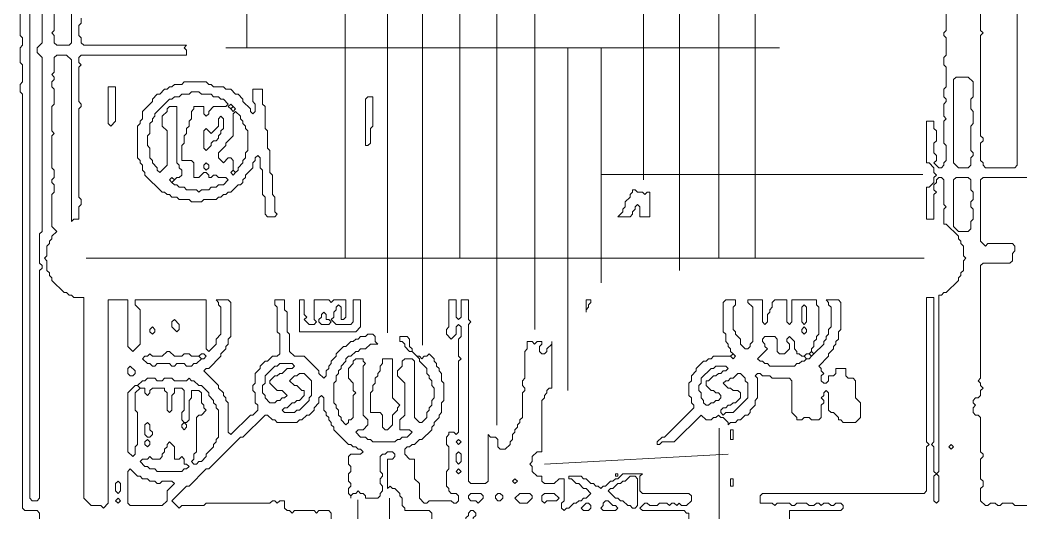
# Model space of a CAD drawing. Header units: millimetres. Extents: x 4 to 412, y 4 to 290.
# Drawn here: x 279.98 to 315.75, y 145.99 to 163.62 of the extents above; entities that cross this region are included whole.
import ezdxf

# ---------------------------------------------------------------- set-up
doc = ezdxf.new("R2010")
doc.units = ezdxf.units.MM
for name, color, linetype, lineweight in [('TRACE_CURVE', 6, 'CONTINUOUS', 0), ('TRACE_STRAIGHT', 5, 'CONTINUOUS', 0), ('TRACE_TEXT_SYMBOL', 6, 'CONTINUOUS', 0)]:
    doc.layers.add(name, color=color, linetype=linetype, lineweight=lineweight)

msp = doc.modelspace()

# ---------------------------------------------------------------- linework, layer by layer
at = {"layer": 'TRACE_CURVE', "color": 6}
for points in [[(280.763, 166.742), (280.763, 162.801), (280.588, 162.626), (280.588, 162.45), (280.763, 162.275), (280.763, 156.057), (280.676, 155.97), (280.676, 154.919), (280.763, 154.831), (280.763, 154.744), (280.676, 154.656), (280.676, 146.512), (280.588, 146.424), (280.413, 146.424), (280.325, 146.512), (280.325, 169.018)], [(281.814, 166.216), (281.814, 162.801), (281.727, 162.713), (281.289, 162.713), (281.201, 162.801), (281.201, 163.063), (281.114, 163.151), (281.201, 163.239), (281.201, 166.304)], [(315.618, 164.552), (315.618, 158.422), (315.53, 158.334), (314.479, 158.334), (314.392, 158.422), (314.392, 158.51), (314.304, 158.597), (314.304, 159.21), (314.392, 159.298), (314.392, 159.385), (314.304, 159.473), (314.304, 163.063), (314.392, 163.151), (314.304, 163.239), (314.304, 165.691)], [(313.078, 164.64), (313.078, 163.239), (312.991, 163.151), (312.991, 163.063), (313.078, 162.976), (313.078, 162.363), (312.991, 162.275), (312.991, 162.012), (313.078, 161.925), (313.078, 161.224), (312.991, 161.137), (312.991, 160.874), (313.078, 160.786), (313.078, 160.699), (312.991, 160.611), (312.991, 160.173), (313.078, 160.086), (312.991, 159.998), (312.991, 159.21), (313.078, 159.123), (313.078, 158.597), (312.991, 158.51), (312.991, 158.422), (312.903, 158.334), (312.815, 158.334), (312.64, 158.51), (312.728, 158.597), (312.728, 158.772), (312.64, 158.86), (312.64, 159.21), (312.728, 159.298), (312.728, 159.648), (312.64, 159.736), (312.64, 159.998), (312.378, 159.998), (312.378, 158.51), (312.465, 158.51), (312.64, 158.334), (312.64, 158.159), (312.728, 158.072), (312.64, 157.984), (312.64, 157.809), (312.465, 157.634), (312.378, 157.634), (312.378, 156.495), (312.64, 156.495), (312.64, 157.371), (312.728, 157.459), (312.64, 157.546), (312.64, 157.721), (312.728, 157.809), (312.728, 157.896)], [(279.975, 164.377), (279.975, 163.063), (280.063, 162.976), (280.063, 162.713), (279.975, 162.626), (279.975, 162.1), (280.063, 162.012), (280.063, 161.399), (279.975, 161.312), (279.975, 161.049), (280.063, 160.962), (280.063, 146.162), (280.15, 146.074), (280.588, 146.074), (280.676, 145.986), (280.676, 144.673)], [(282.164, 162.976), (282.077, 163.063), (282.077, 163.414), (282.164, 163.501), (282.164, 163.676)], [(281.639, 153.868), (281.551, 153.868), (281.114, 154.306), (281.114, 154.394), (281.026, 154.481), (281.026, 154.569), (280.938, 154.656), (280.938, 155.007), (280.851, 155.094), (280.938, 155.182), (280.938, 155.532), (281.026, 155.62), (281.026, 155.707), (281.114, 155.795), (281.114, 155.882), (281.289, 156.057), (281.114, 156.233), (281.114, 157.371), (281.201, 157.459), (281.201, 157.721), (281.114, 157.809), (281.114, 157.896), (281.201, 157.984), (281.201, 158.247), (281.114, 158.334), (281.114, 159.473), (281.201, 159.56), (281.114, 159.648), (281.114, 160.524), (281.201, 160.611), (281.201, 161.137), (281.114, 161.224), (281.114, 161.399), (281.201, 161.487), (281.201, 161.575), (281.114, 161.662), (281.201, 161.75), (281.201, 162.275), (281.289, 162.363), (281.639, 162.363), (281.814, 162.188), (281.814, 156.408), (281.902, 156.495), (282.077, 156.495), (282.077, 156.933), (282.164, 157.021), (282.164, 157.196), (282.077, 157.283), (282.077, 160.436), (282.164, 160.524), (282.164, 160.611), (282.077, 160.699), (282.077, 161.925), (282.164, 162.012), (282.077, 162.1), (282.077, 162.275), (282.164, 162.363), (285.93, 162.363), (285.93, 162.538), (285.843, 162.626), (285.93, 162.713), (282.252, 162.713), (282.164, 162.801), (282.164, 162.976)], [(312.728, 157.896), (312.815, 157.984), (312.903, 157.984), (312.991, 157.896), (312.991, 157.021), (313.078, 156.933), (312.991, 156.846), (312.991, 156.32), (313.078, 156.32), (313.516, 155.882), (313.516, 155.795), (313.604, 155.707), (313.604, 155.62), (313.691, 155.532), (313.691, 155.182), (313.779, 155.094), (313.691, 155.007), (313.691, 154.656), (313.604, 154.569), (313.604, 154.481), (313.516, 154.394), (313.516, 154.306), (313.078, 153.868), (312.991, 153.868), (312.903, 153.781), (312.815, 153.781), (312.815, 147.475), (312.728, 147.388), (312.64, 147.475), (312.64, 148.351), (312.553, 148.438), (312.64, 148.526), (312.64, 153.693), (312.378, 153.693), (312.378, 148.526), (312.465, 148.438), (312.378, 148.351), (312.378, 146.775), (312.29, 146.687), (306.51, 146.687), (306.423, 146.599), (306.423, 146.337), (306.86, 146.337), (306.948, 146.249), (307.036, 146.337), (307.473, 146.337), (307.561, 146.249), (307.649, 146.249), (307.736, 146.337), (308.086, 146.337), (308.174, 146.249), (308.349, 146.249), (308.437, 146.337), (308.524, 146.337), (308.612, 146.249), (308.699, 146.337), (308.875, 146.337), (308.962, 146.249), (309.05, 146.249), (309.137, 146.337), (309.312, 146.337), (309.4, 146.249), (309.4, 146.162), (309.312, 146.074)], [(314.304, 150.54), (314.304, 150.628), (314.217, 150.715), (314.304, 150.803), (314.304, 154.831), (314.392, 154.919), (315.355, 154.919), (315.443, 155.007), (315.443, 155.269), (315.53, 155.357), (315.53, 155.532), (315.443, 155.62), (314.567, 155.62), (314.479, 155.532), (314.304, 155.707), (314.304, 157.896), (314.392, 157.984), (320.96, 157.984)], [(288.995, 151.591), (288.82, 151.416), (288.733, 151.416), (288.557, 151.241), (288.557, 151.153), (288.382, 150.978), (288.382, 150.628), (288.295, 150.54), (288.295, 150.365), (288.382, 150.278), (288.382, 149.927), (288.47, 149.84), (288.47, 149.665), (288.295, 149.489), (288.207, 149.489), (287.506, 148.789), (287.419, 148.876), (287.419, 149.927), (287.331, 150.015), (287.331, 150.102), (287.244, 150.19), (287.244, 150.278), (287.069, 150.453), (287.069, 150.54), (286.543, 151.066), (286.631, 151.153), (286.718, 151.153), (287.156, 151.591), (287.156, 151.679), (287.331, 151.854), (287.331, 151.941), (287.419, 152.029), (287.419, 152.204), (287.506, 152.292), (287.506, 153.518), (287.419, 153.605), (286.981, 153.605), (287.069, 153.518), (287.069, 153.43), (287.156, 153.343), (287.156, 152.379), (286.981, 152.204), (286.981, 152.029), (286.718, 151.766), (286.631, 151.854), (286.631, 153.605), (284.091, 153.605), (284.091, 153.43), (284.266, 153.255), (284.266, 152.029), (284.004, 151.766), (283.828, 151.941), (283.828, 153.605), (283.128, 153.605), (283.128, 146.337), (282.953, 146.162), (282.865, 146.249), (282.515, 146.249), (282.252, 146.512), (282.252, 153.693), (281.902, 153.693), (281.814, 153.781), (281.727, 153.781), (281.639, 153.868)], [(291.622, 149.139), (291.447, 149.314), (291.447, 149.402), (291.36, 149.489), (291.36, 149.665), (291.272, 149.752), (291.272, 149.84), (291.185, 149.927), (291.185, 150.628), (291.272, 150.715), (291.272, 150.891), (291.36, 150.978), (291.36, 151.066), (291.447, 151.153), (291.447, 151.241), (291.622, 151.416), (291.622, 151.504), (291.71, 151.591), (291.798, 151.591), (291.973, 151.766), (292.06, 151.766), (292.148, 151.854), (292.323, 151.854), (292.498, 152.029), (292.761, 152.029), (292.673, 152.117), (292.673, 152.292), (292.586, 152.379), (292.411, 152.379), (292.323, 152.292), (292.148, 152.292), (292.06, 152.204), (291.973, 152.204), (291.885, 152.117), (291.798, 152.117), (291.622, 151.941), (291.535, 151.941), (291.272, 151.679), (291.272, 151.591), (291.097, 151.416), (291.097, 151.328), (291.009, 151.241), (291.009, 151.153), (290.922, 151.066), (290.922, 150.891), (290.834, 150.803), (290.659, 150.978), (290.659, 151.066), (290.134, 151.591), (289.783, 151.591), (289.608, 151.766), (289.608, 152.379), (289.521, 152.467), (289.521, 153.167), (289.433, 153.255), (289.433, 153.605), (289.083, 153.605), (289.083, 153.43), (289.17, 153.343), (289.17, 152.467), (289.258, 152.379), (289.258, 151.679), (289.17, 151.591), (288.995, 151.591)], [(298.015, 151.766), (298.015, 150.803), (297.928, 150.715), (297.928, 150.54), (298.015, 150.453), (298.015, 150.365), (297.928, 150.278), (297.928, 149.402), (297.84, 149.314), (297.84, 149.227), (297.753, 149.139), (297.753, 149.051), (297.665, 148.964), (297.665, 148.876), (297.578, 148.789), (297.578, 148.614), (297.49, 148.526), (297.49, 148.438), (297.315, 148.263), (297.14, 148.263), (297.052, 148.351), (297.052, 148.614), (296.965, 148.701), (296.789, 148.701), (296.702, 148.789), (296.702, 147.125), (296.614, 147.037), (296.089, 147.037), (296.001, 147.125), (296.001, 152.73), (296.089, 152.817), (296.001, 152.905), (296.001, 153.605), (295.738, 153.605), (295.738, 152.992), (295.651, 152.905), (295.563, 152.992), (295.563, 153.605), (295.301, 153.605), (295.301, 152.642), (295.213, 152.554), (295.213, 152.379), (295.388, 152.204), (295.563, 152.379), (295.563, 152.642), (295.651, 152.73), (295.738, 152.642), (295.738, 152.292), (295.651, 152.204), (295.651, 151.591), (295.738, 151.504), (295.651, 151.416), (295.651, 148.876), (295.563, 148.789), (295.476, 148.876), (295.301, 148.876), (295.301, 148.789), (295.213, 148.701), (295.213, 148.438), (295.301, 148.351), (295.301, 147.563), (295.213, 147.475), (295.213, 146.95), (295.301, 146.862)], [(295.301, 146.862), (295.301, 146.775), (295.388, 146.687), (295.563, 146.687), (295.651, 146.599), (295.651, 146.424), (295.563, 146.337), (295.476, 146.337), (295.388, 146.424), (294.6, 146.424), (294.512, 146.337), (294.425, 146.337), (294.25, 146.512), (294.25, 147.037), (294.075, 147.212), (294.075, 147.913), (293.899, 147.913), (293.724, 148.088), (293.724, 148.263), (293.812, 148.351), (293.899, 148.351), (293.987, 148.438), (294.075, 148.438), (294.25, 148.614), (294.337, 148.614), (294.688, 148.964), (294.688, 149.051), (294.775, 149.139), (294.775, 149.227), (294.95, 149.402), (294.95, 149.489), (295.038, 149.577), (295.038, 149.927), (295.125, 150.015), (295.125, 150.628), (295.038, 150.715), (295.038, 150.978), (294.95, 151.066), (294.95, 151.153), (294.863, 151.241), (294.863, 151.328), (294.775, 151.416), (294.775, 151.504), (294.6, 151.679), (294.512, 151.591), (294.425, 151.591), (294.337, 151.504), (294.25, 151.591), (294.162, 151.591), (293.987, 151.766), (293.987, 151.854), (293.899, 151.941), (293.899, 152.204), (293.812, 152.292), (293.549, 152.292), (293.549, 152.117), (293.637, 152.117), (293.724, 152.029), (293.724, 151.941), (293.899, 151.766), (293.987, 151.766), (294.25, 151.504), (294.25, 151.416), (294.512, 151.153)], [(300.643, 146.95), (300.555, 146.95), (300.467, 147.037), (300.38, 147.037), (300.205, 147.212), (300.117, 147.212), (300.03, 147.3), (299.592, 147.3), (299.592, 147.212), (299.679, 147.212), (299.854, 147.037), (299.942, 147.037), (300.117, 146.862), (300.205, 146.862), (300.38, 146.687), (300.205, 146.512), (300.117, 146.512), (300.03, 146.424), (299.942, 146.424), (299.854, 146.337), (299.767, 146.337), (299.592, 146.162), (299.504, 146.162), (299.417, 146.074), (299.329, 146.162), (299.329, 146.337), (299.417, 146.424), (299.417, 147.212), (299.241, 147.212), (299.066, 147.037), (298.716, 147.037), (298.628, 147.125), (298.628, 147.3), (298.453, 147.3), (298.278, 147.475), (298.278, 147.65), (298.191, 147.738), (298.278, 147.825), (298.278, 148.001), (298.453, 148.176), (298.628, 148.176), (298.628, 150.015), (298.716, 150.102), (298.716, 150.19), (298.804, 150.278), (298.804, 150.365), (298.891, 150.453), (298.979, 150.453), (298.979, 152.117), (298.979, 152.029), (298.804, 151.854), (298.804, 151.766), (298.716, 151.679), (298.628, 151.679), (298.541, 151.766), (298.541, 151.941), (298.628, 152.029), (298.628, 152.117), (298.453, 152.117), (298.366, 152.029), (298.278, 152.117), (298.103, 152.117), (298.103, 151.854), (298.015, 151.766)], [(294.512, 151.153), (294.512, 150.978), (294.6, 150.891), (294.6, 150.803), (294.688, 150.715), (294.688, 150.54), (294.775, 150.453), (294.775, 150.102), (294.688, 150.015), (294.688, 149.84), (294.6, 149.752), (294.6, 149.665), (294.512, 149.577), (294.512, 149.402), (294.337, 149.227), (294.25, 149.227), (294.075, 149.402), (294.075, 151.416), (293.987, 151.504), (293.724, 151.504), (293.637, 151.416), (293.637, 151.241), (293.462, 151.066), (293.462, 150.891), (293.724, 150.628), (293.724, 149.489), (293.549, 149.314), (293.549, 148.964), (293.899, 148.964), (293.987, 148.876), (293.812, 148.701), (293.637, 148.701), (293.549, 148.614), (293.462, 148.614), (293.374, 148.526), (292.586, 148.526), (292.498, 148.614), (292.411, 148.614), (292.323, 148.701), (292.148, 148.701), (291.973, 148.876), (292.06, 148.964), (292.236, 148.964), (292.411, 149.139), (292.411, 149.314), (292.236, 149.489), (292.236, 151.241), (292.323, 151.328), (292.236, 151.416), (292.236, 151.504), (291.973, 151.504), (291.885, 151.416), (291.885, 151.328), (291.71, 151.153), (291.71, 150.803), (291.885, 150.628), (291.885, 150.365), (291.973, 150.278), (291.885, 150.19), (291.885, 149.402), (291.798, 149.314), (291.71, 149.314), (291.71, 149.227), (291.622, 149.139)], [(285.142, 150.365), (285.142, 150.453), (284.704, 150.453), (284.617, 150.365), (284.617, 150.278), (284.529, 150.19), (284.441, 150.278), (284.441, 150.453), (284.266, 150.453), (284.179, 150.54), (284.354, 150.715), (284.441, 150.715)], [(284.441, 150.715), (284.529, 150.803), (284.792, 150.803), (284.879, 150.715), (285.054, 150.715), (285.142, 150.803), (285.405, 150.803), (285.492, 150.715), (285.93, 150.715), (286.018, 150.803), (286.105, 150.715), (286.193, 150.715), (286.368, 150.54), (286.456, 150.54), (286.718, 150.278), (286.718, 150.19), (286.893, 150.015), (286.893, 149.927), (286.981, 149.84), (286.981, 149.752), (287.069, 149.665), (287.069, 148.701), (286.981, 148.614), (286.981, 148.526), (286.893, 148.438), (286.893, 148.351), (286.631, 148.088), (286.631, 148.001), (286.456, 147.825), (286.368, 147.825), (286.28, 147.738), (286.193, 147.738), (286.105, 147.825), (286.193, 147.913), (286.193, 148.088), (286.28, 148.176), (286.28, 149.402), (286.368, 149.489), (286.456, 149.489), (286.631, 149.665), (286.543, 149.752), (286.543, 149.84), (286.456, 149.927), (286.456, 150.278), (286.368, 150.365), (286.105, 150.365), (286.105, 150.102), (286.018, 150.015), (286.018, 149.314), (285.93, 149.227), (285.843, 149.227), (285.755, 149.314), (285.755, 149.577), (285.843, 149.665), (285.843, 150.365), (285.755, 150.453), (285.492, 150.453), (285.492, 150.278), (285.405, 150.19), (285.405, 149.665), (285.317, 149.577), (285.23, 149.665), (285.23, 150.278), (285.142, 150.365)], [(316.231, 146.249), (315.53, 146.249), (315.443, 146.337), (315.092, 146.337), (315.005, 146.249), (314.917, 146.249), (314.83, 146.337), (314.655, 146.337), (314.567, 146.249), (314.479, 146.249), (314.304, 146.424), (314.304, 146.862), (314.392, 146.95), (314.392, 147.125), (314.304, 147.212), (314.304, 147.913), (314.392, 148.001), (314.392, 148.088), (314.304, 148.176), (314.304, 149.402), (314.217, 149.489), (314.129, 149.489), (314.042, 149.577), (314.042, 149.752), (314.129, 149.84), (314.042, 149.927), (314.042, 150.015), (314.129, 150.102), (314.217, 150.102), (314.304, 150.19), (314.304, 150.365), (314.392, 150.453), (314.304, 150.54)], [(286.631, 146.337), (286.543, 146.249), (285.755, 146.249), (285.667, 146.162), (285.405, 146.424), (285.93, 146.95), (286.018, 146.95), (286.631, 147.563), (286.718, 147.563), (287.857, 148.701), (287.944, 148.701), (288.733, 149.489), (288.82, 149.489), (288.995, 149.314), (289.083, 149.314), (289.17, 149.227), (289.871, 149.227), (289.959, 149.314), (290.046, 149.314), (290.221, 149.489), (290.309, 149.489), (290.484, 149.665), (290.484, 149.752), (290.659, 149.927), (290.659, 150.102), (290.747, 150.19), (290.834, 150.102), (290.834, 149.665), (290.922, 149.577), (290.922, 149.489), (291.009, 149.402), (291.009, 149.314), (291.097, 149.227), (291.097, 149.139), (291.185, 149.051), (291.185, 148.964), (291.71, 148.438), (291.798, 148.438), (291.885, 148.351), (291.973, 148.351), (292.06, 148.263), (292.148, 148.263), (292.236, 148.176), (292.148, 148.088), (291.798, 148.088), (291.71, 148.001), (291.71, 147.738), (291.798, 147.65), (291.798, 147.475), (291.71, 147.388), (291.71, 147.125), (291.798, 147.037), (291.798, 146.95), (291.71, 146.862), (291.71, 146.687), (291.798, 146.599), (291.798, 146.512), (291.798, 146.599), (291.885, 146.687), (291.973, 146.687), (292.06, 146.775), (292.148, 146.687), (292.236, 146.687), (292.323, 146.599)], [(292.323, 146.599), (292.323, 146.512), (292.761, 146.512), (292.849, 146.599), (292.849, 146.687), (292.936, 146.775), (292.936, 146.95), (292.849, 147.037), (292.849, 147.212), (292.936, 147.3), (292.936, 147.388), (292.849, 147.475), (292.849, 148.001), (292.936, 148.088), (293.024, 148.088), (293.111, 148.176), (293.286, 148.176), (293.374, 148.088), (293.374, 148.001), (293.286, 147.913), (293.111, 147.913), (293.111, 146.862), (293.199, 146.95), (293.286, 146.862), (293.374, 146.862), (293.549, 146.687), (293.549, 146.599), (293.637, 146.512), (293.637, 146.249), (293.724, 146.162), (293.724, 146.074), (294.6, 146.074), (294.688, 145.986), (294.688, 145.549)], [(303.883, 145.549), (303.883, 145.986), (303.795, 145.986), (303.708, 146.074), (302.219, 146.074), (302.131, 146.162), (302.307, 146.337), (302.394, 146.337), (302.482, 146.249), (302.744, 146.249), (302.832, 146.337), (303.095, 146.337), (303.182, 146.249), (303.27, 146.337), (303.357, 146.337), (303.445, 146.249), (303.533, 146.337), (303.62, 146.249), (303.795, 146.249), (303.97, 146.424), (303.97, 146.599), (303.883, 146.687), (302.219, 146.687), (302.131, 146.775), (302.131, 147.3), (302.219, 147.388), (301.518, 147.388), (301.343, 147.212), (301.256, 147.212), (301.168, 147.125), (301.081, 147.125), (300.905, 146.95), (300.818, 146.95), (300.73, 146.862), (300.643, 146.95)], [(291.097, 145.111), (291.097, 145.986), (291.009, 146.074), (290.659, 146.074), (290.572, 145.986), (290.484, 146.074), (289.783, 146.074), (289.696, 145.986), (289.608, 146.074), (289.521, 146.074), (289.433, 146.162), (289.433, 146.424), (289.258, 146.424), (289.17, 146.337), (289.083, 146.424), (288.995, 146.424), (288.908, 146.337), (286.631, 146.337)], [(309.312, 146.074), (307.473, 146.074), (307.473, 145.549)]]:
    msp.add_lwpolyline(points, dxfattribs=at)
for points in [[(313.341, 161.487), (313.428, 161.575), (313.866, 161.575), (314.042, 161.399), (314.042, 160.874), (313.954, 160.786), (313.954, 160.436), (314.042, 160.349), (314.042, 159.911), (313.954, 159.823), (313.954, 158.947), (314.042, 158.86), (314.042, 158.772), (313.954, 158.685), (313.954, 158.422), (313.866, 158.334), (313.516, 158.334), (313.341, 158.51)], [(313.341, 157.896), (313.428, 157.984), (313.866, 157.984), (313.954, 157.896), (313.954, 157.546), (314.042, 157.459), (314.042, 157.196), (313.954, 157.108), (313.954, 156.933), (314.042, 156.846), (314.042, 156.495), (313.954, 156.408), (313.954, 156.145), (313.866, 156.057), (313.516, 156.057), (313.341, 156.233)], [(285.405, 152.817), (285.492, 152.905), (285.667, 152.73), (285.667, 152.554), (285.58, 152.467), (285.405, 152.642)], [(284.617, 152.554), (284.704, 152.642), (284.792, 152.554), (284.792, 152.467), (284.704, 152.379), (284.617, 152.467)], [(285.23, 151.766), (285.317, 151.766), (285.492, 151.591), (285.755, 151.591), (285.843, 151.679), (286.018, 151.679), (286.105, 151.591), (286.368, 151.591), (286.456, 151.504), (286.28, 151.328), (286.193, 151.328), (286.105, 151.241), (285.93, 151.241), (285.843, 151.328), (285.58, 151.328), (285.492, 151.241), (285.405, 151.241), (285.317, 151.328), (284.879, 151.328), (284.792, 151.241), (284.704, 151.241), (284.617, 151.328), (284.529, 151.328), (284.354, 151.504), (284.441, 151.591), (284.529, 151.591), (284.617, 151.679), (284.704, 151.591), (285.054, 151.591)], [(286.368, 151.591), (286.456, 151.679), (286.543, 151.679), (286.631, 151.591), (286.543, 151.504), (286.456, 151.504)], [(289.17, 151.241), (289.258, 151.328), (289.696, 151.328), (289.783, 151.241), (289.696, 151.153), (289.521, 151.153), (289.346, 150.978), (289.258, 150.978), (289.17, 150.891), (289.083, 150.891), (288.908, 150.715), (288.908, 150.628), (289.17, 150.365), (289.346, 150.365), (289.521, 150.19), (289.433, 150.102), (289.346, 150.102), (289.258, 150.015), (289.17, 150.015), (289.083, 149.927), (288.908, 149.927), (288.733, 150.102), (288.733, 150.19), (288.645, 150.278), (288.645, 150.54), (288.733, 150.628), (288.733, 150.891), (289.083, 151.241)], [(283.828, 151.153), (283.916, 151.241), (284.091, 151.066), (284.091, 150.978), (284.004, 150.891), (283.916, 150.891), (283.828, 150.978)], [(289.871, 150.891), (289.959, 150.978), (290.134, 150.978), (290.396, 150.715), (290.396, 150.19), (290.309, 150.102), (290.309, 150.015), (289.959, 149.665), (289.871, 149.665), (289.783, 149.577), (289.433, 149.577), (289.346, 149.665), (289.433, 149.752), (289.521, 149.752), (289.696, 149.927), (289.783, 149.927), (289.871, 150.015), (289.959, 150.015), (290.134, 150.19), (290.134, 150.365), (290.046, 150.365), (289.871, 150.54), (289.783, 150.54), (289.608, 150.715), (289.783, 150.891)], [(284.091, 150.54), (284.179, 150.54), (284.266, 150.453), (284.091, 150.278), (284.091, 149.665), (284.179, 149.577), (284.179, 148.438), (284.091, 148.351), (284.091, 148.088), (284.004, 148.001), (283.828, 148.176), (283.828, 150.278)], [(284.441, 149.139), (284.529, 149.227), (284.617, 149.139), (284.617, 148.964), (284.704, 148.876), (284.704, 148.789), (284.617, 148.701), (284.529, 148.701), (284.441, 148.789)], [(285.755, 149.139), (285.843, 149.227), (285.93, 149.139), (285.93, 149.051), (285.843, 148.964), (285.755, 149.051)], [(285.23, 148.438), (285.317, 148.526), (285.492, 148.351), (285.492, 147.913), (285.667, 147.913), (285.755, 148.001), (285.843, 147.913), (285.843, 147.738), (285.93, 147.738), (286.018, 147.65), (285.93, 147.563), (285.843, 147.563), (285.755, 147.475), (284.879, 147.475), (284.792, 147.563), (284.617, 147.563), (284.529, 147.65), (284.441, 147.65), (284.266, 147.825), (284.354, 147.913), (284.529, 147.913), (284.617, 148.001), (284.704, 147.913), (284.967, 147.913), (285.054, 148.001), (285.054, 148.088), (285.142, 148.176), (285.142, 148.263), (285.23, 148.351)], [(284.441, 148.526), (284.529, 148.614), (284.617, 148.526), (284.617, 148.438), (284.529, 148.351), (284.441, 148.438)], [(295.563, 148.526), (295.651, 148.614), (295.738, 148.526), (295.651, 148.438)], [(295.563, 148.088), (295.651, 148.176), (295.738, 148.088), (295.738, 147.825), (295.651, 147.738), (295.563, 147.825)], [(313.166, 148.351), (313.253, 148.438), (313.341, 148.351), (313.253, 148.263)], [(283.828, 147.475), (283.916, 147.563), (284.179, 147.3), (284.266, 147.3), (284.354, 147.212), (284.529, 147.212), (284.617, 147.125), (284.792, 147.125), (284.879, 147.037), (284.967, 147.037), (285.054, 147.125), (285.405, 147.125), (285.492, 147.037), (285.23, 146.775), (285.23, 146.424), (285.054, 146.249), (283.916, 146.249), (283.828, 146.337)], [(295.563, 147.475), (295.651, 147.563), (295.738, 147.475), (295.651, 147.388)], [(283.39, 147.037), (283.478, 147.125), (283.566, 147.037), (283.566, 146.775), (283.478, 146.687), (283.39, 146.775)], [(297.578, 147.125), (297.665, 147.212), (297.753, 147.125), (297.665, 147.037)], [(301.781, 147.3), (301.956, 147.3), (302.044, 147.212), (302.044, 146.249), (301.956, 146.162), (301.869, 146.162), (301.781, 146.249), (301.694, 146.249), (301.518, 146.424), (301.431, 146.424), (301.343, 146.512), (301.256, 146.512), (300.993, 146.775), (301.081, 146.862), (301.168, 146.862), (301.343, 147.037), (301.431, 147.037), (301.518, 147.125), (301.606, 147.125)], [(312.64, 147.3), (312.728, 147.388), (312.815, 147.3), (312.815, 146.424), (312.728, 146.337), (312.64, 146.424)], [(296.001, 146.599), (296.089, 146.687), (296.439, 146.687), (296.527, 146.599), (296.527, 146.512), (296.351, 146.337), (296.264, 146.424), (296.089, 146.424), (296.001, 146.512)], [(296.965, 146.599), (297.052, 146.687), (297.14, 146.687), (297.227, 146.599), (297.227, 146.512), (297.14, 146.424), (297.052, 146.424), (296.965, 146.512)], [(297.84, 146.687), (298.191, 146.687), (298.278, 146.599), (298.278, 146.512), (298.103, 146.337), (297.84, 146.337), (297.665, 146.512)], [(298.628, 146.599), (298.716, 146.687), (299.066, 146.687), (299.241, 146.512), (299.154, 146.424), (298.804, 146.424), (298.716, 146.337), (298.628, 146.424)], [(283.39, 146.424), (283.478, 146.512), (283.566, 146.424), (283.478, 146.337)], [(300.205, 146.337), (300.292, 146.337), (300.38, 146.249), (300.38, 146.162), (300.292, 146.074), (300.117, 146.074), (300.03, 146.162)], [(300.818, 146.337), (300.905, 146.424), (300.993, 146.424), (301.168, 146.249), (301.256, 146.249), (301.343, 146.162), (301.256, 146.074), (300.818, 146.074), (300.73, 146.162), (300.818, 146.249)], [(296.001, 145.986), (296.089, 146.074), (296.176, 146.074), (296.264, 145.986), (296.264, 145.899), (296.176, 145.811), (296.176, 145.724), (296.001, 145.549), (296.001, 145.461), (295.914, 145.373), (295.914, 145.198), (295.738, 145.023), (295.125, 145.023), (295.038, 145.111), (295.038, 145.549), (295.125, 145.636), (295.826, 145.636), (295.914, 145.724), (295.914, 145.811), (296.001, 145.899)]]:
    msp.add_lwpolyline(points, close=True, dxfattribs=at)
at = {"layer": 'TRACE_STRAIGHT', "color": 5}
for p, q in [((303.545, 186.534), (303.545, 154.657)), ((297.021, 171.557), (297.021, 149.129)), ((288.076, 170.857), (288.076, 162.626)), ((291.593, 170.857), (291.593, 155.094)), ((306.247, 170.595), (306.247, 155.094)), ((294.364, 169.029), (294.364, 151.985)), ((295.69, 168.97), (295.69, 155.094)), ((293.106, 168.449), (293.106, 152.423)), ((302.263, 168.449), (302.263, 157.896)), ((304.956, 168.449), (304.956, 155.094)), ((298.371, 167.004), (298.371, 152.554)), ((287.331, 162.626), (307.123, 162.626)), ((299.551, 162.626), (299.551, 150.368)), ((300.746, 162.626), (300.746, 154.218)), ((300.746, 158.094), (312.238, 158.094)), ((282.34, 155.094), (312.29, 155.094)), ((304.961, 149.019), (304.961, 143.874)), ((298.716, 147.738), (305.284, 148.088)), ((292.046, 146.453), (292.046, 140.82)), ((293.177, 146.512), (293.177, 138.28))]:
    msp.add_line(p, q, dxfattribs=at)
at = {"layer": 'TRACE_TEXT_SYMBOL', "color": 6}
for points in [[(285.843, 161.399), (285.755, 161.312), (285.492, 161.312), (285.405, 161.224), (285.317, 161.224), (285.23, 161.137), (285.142, 161.137), (284.967, 160.962), (284.879, 160.962), (284.704, 160.786), (284.704, 160.699), (284.354, 160.349), (284.354, 160.086), (284.266, 159.998), (284.266, 159.911), (284.179, 159.823), (284.179, 158.685), (284.266, 158.597), (284.266, 158.51), (284.354, 158.422), (284.354, 158.247), (284.441, 158.159), (284.441, 158.072), (285.054, 157.459), (285.142, 157.459), (285.23, 157.371), (285.317, 157.371), (285.405, 157.283), (285.58, 157.283), (285.667, 157.196), (286.018, 157.196), (286.105, 157.108), (286.456, 157.108), (286.543, 157.196), (286.981, 157.196), (287.069, 157.283), (287.156, 157.283), (287.244, 157.371), (287.331, 157.371), (287.419, 157.459), (287.506, 157.459), (287.769, 157.721), (287.857, 157.721), (287.944, 157.809), (287.944, 157.896), (288.032, 157.984), (288.032, 158.072), (288.295, 158.334), (288.295, 158.51), (288.382, 158.597), (288.382, 158.685), (288.47, 158.772), (288.557, 158.685), (288.557, 158.334), (288.645, 158.247), (288.645, 157.371), (288.733, 157.283), (288.733, 156.67), (288.82, 156.583), (289.083, 156.583), (289.17, 156.67), (289.083, 156.758), (289.083, 157.283), (288.995, 157.371)], [(288.995, 157.371), (288.995, 158.072), (288.908, 158.159), (288.908, 158.947), (288.82, 159.035), (288.82, 159.648), (288.733, 159.736), (288.733, 160.524), (288.645, 160.611), (288.645, 161.137), (288.295, 161.137), (288.295, 160.699), (288.382, 160.611), (288.382, 160.349), (288.295, 160.261), (288.207, 160.349), (288.207, 160.436), (287.944, 160.699), (287.944, 160.786), (287.769, 160.962), (287.682, 160.962), (287.506, 161.137), (287.331, 161.137), (287.244, 161.224), (286.893, 161.224), (286.806, 161.312), (286.718, 161.312), (286.631, 161.399), (285.843, 161.399)], [(286.018, 160.962), (286.105, 161.049), (286.368, 161.049), (286.456, 160.962), (286.806, 160.962), (286.893, 160.874), (287.069, 160.874), (287.156, 160.786), (287.244, 160.786), (287.419, 160.611), (287.331, 160.524), (286.893, 160.524), (286.718, 160.349), (286.718, 160.261), (286.631, 160.173), (286.543, 160.261), (286.543, 160.524), (286.193, 160.524), (286.193, 160.436), (286.105, 160.349), (286.105, 160.086), (286.018, 159.998), (286.018, 159.823), (285.93, 159.736), (285.93, 159.56), (285.843, 159.473), (285.843, 159.21), (285.755, 159.123), (285.755, 158.597), (286.105, 158.597), (286.193, 158.51), (286.193, 157.984), (286.368, 157.984), (286.543, 158.159), (286.631, 158.159), (286.718, 158.072), (286.718, 157.984), (286.806, 157.984), (286.893, 158.072), (286.981, 158.072), (287.069, 157.984), (287.331, 157.984), (287.419, 157.896), (287.244, 157.721), (287.069, 157.721), (286.981, 157.634), (286.806, 157.634), (286.718, 157.546), (286.456, 157.546), (286.368, 157.459), (286.28, 157.546), (285.93, 157.546), (285.843, 157.634), (285.667, 157.634), (285.58, 157.721), (285.492, 157.721), (285.405, 157.809), (285.58, 157.984), (285.667, 157.984), (285.755, 158.072), (285.755, 158.247), (285.667, 158.334), (285.667, 158.422), (285.58, 158.51)], [(285.58, 158.51), (285.58, 160.524), (285.317, 160.524), (285.23, 160.436), (285.23, 160.349), (285.054, 160.173), (285.054, 159.823), (285.23, 159.648), (285.23, 158.422), (284.967, 158.159), (284.879, 158.247), (284.879, 158.334), (284.704, 158.51), (284.704, 158.597), (284.617, 158.685), (284.617, 159.035), (284.529, 159.123), (284.529, 159.473), (284.617, 159.56), (284.617, 159.911), (284.704, 159.998), (284.704, 160.086), (284.792, 160.173), (284.792, 160.261), (285.317, 160.786), (285.405, 160.786), (285.492, 160.874), (285.667, 160.874), (285.755, 160.962), (286.018, 160.962)], [(305.196, 153.605), (305.109, 153.518), (305.109, 152.467), (305.196, 152.379), (305.196, 152.117), (305.284, 152.029), (305.284, 151.941), (305.372, 151.854), (305.372, 151.766), (305.459, 151.679), (305.372, 151.591), (304.759, 151.591), (304.671, 151.504), (304.583, 151.504), (304.496, 151.416), (304.408, 151.416), (304.146, 151.153), (304.146, 151.066), (303.97, 150.891), (303.97, 150.715), (303.883, 150.628), (303.883, 150.19), (303.97, 150.102), (303.97, 149.927), (304.058, 149.84), (304.058, 149.752), (303.007, 148.701), (302.92, 148.701), (302.744, 148.526), (302.744, 148.438), (302.832, 148.438), (302.92, 148.526), (303.357, 148.526), (304.321, 149.489), (304.496, 149.314), (304.671, 149.314), (304.759, 149.402), (304.846, 149.402), (304.934, 149.489), (305.021, 149.402), (305.109, 149.402), (305.284, 149.227), (305.284, 149.139), (305.372, 149.227), (305.547, 149.227), (305.634, 149.314), (305.722, 149.314), (305.897, 149.489), (305.985, 149.489), (306.072, 149.577), (306.072, 149.665), (306.247, 149.84), (306.247, 150.015), (306.335, 150.102), (306.335, 150.803), (306.247, 150.891), (306.335, 150.978), (306.423, 150.978), (306.51, 150.891), (306.773, 150.891), (306.86, 150.803), (307.473, 150.803), (307.561, 150.715), (307.561, 149.577)], [(308.875, 152.379), (308.787, 152.292), (308.787, 152.204), (308.699, 152.117), (308.699, 152.029), (308.349, 151.679), (308.262, 151.766), (308.262, 151.854), (308.349, 151.941), (308.349, 152.117), (308.437, 152.204), (308.437, 152.292), (308.524, 152.379), (308.524, 153.343), (308.437, 153.43), (308.437, 153.605), (307.561, 153.605), (307.561, 152.817), (307.473, 152.73), (307.386, 152.817), (307.386, 153.605), (306.948, 153.605), (306.86, 153.518), (306.86, 153.343), (306.773, 153.255), (306.773, 153.167), (306.685, 153.08), (306.685, 152.817), (306.598, 152.73), (306.51, 152.817), (306.51, 153.605), (305.985, 153.605), (305.985, 153.518), (306.16, 153.343), (306.16, 152.117), (306.072, 152.029), (306.072, 151.941), (305.985, 151.854), (305.897, 151.854), (305.722, 152.029), (305.722, 152.204), (305.547, 152.379), (305.547, 152.467), (305.459, 152.554), (305.459, 153.343), (305.547, 153.43), (305.547, 153.605), (305.196, 153.605)], [(307.561, 149.577), (307.736, 149.402), (307.736, 149.314), (307.911, 149.314), (307.999, 149.402), (308.174, 149.402), (308.262, 149.314), (308.524, 149.314), (308.612, 149.402), (308.612, 149.84), (308.699, 149.927), (308.699, 150.015), (308.612, 150.102), (308.699, 150.19), (308.699, 150.278), (308.787, 150.365), (308.875, 150.278), (308.875, 149.665), (308.962, 149.577), (309.05, 149.577), (309.225, 149.402), (309.225, 149.314), (309.312, 149.314), (309.4, 149.227), (309.838, 149.227), (310.013, 149.402), (310.013, 149.927), (309.838, 150.102), (309.838, 150.715), (309.75, 150.803), (309.575, 150.803), (309.488, 150.891), (309.488, 151.153), (309.137, 151.153), (309.137, 150.978), (309.05, 150.891), (308.875, 150.891), (308.875, 150.715), (308.787, 150.628), (308.699, 150.628), (308.612, 150.715), (308.612, 150.891), (308.699, 150.978), (308.612, 151.066), (308.612, 151.153), (308.524, 151.241), (308.875, 151.591), (308.875, 151.679), (309.05, 151.854), (309.05, 151.941), (309.137, 152.029), (309.137, 152.117), (309.225, 152.204), (309.225, 152.467), (309.312, 152.554), (309.312, 153.518), (309.225, 153.605), (308.787, 153.605), (308.875, 153.518), (308.875, 153.43), (308.962, 153.343), (308.962, 152.642), (308.875, 152.554), (308.875, 152.379)]]:
    msp.add_lwpolyline(points, dxfattribs=at)
for points in [[(283.128, 161.224), (283.128, 159.911), (283.215, 159.823), (283.39, 159.998), (283.39, 161.224)], [(292.411, 160.874), (292.323, 160.786), (292.323, 159.123), (292.411, 159.123), (292.498, 159.21), (292.498, 159.736), (292.586, 159.823), (292.586, 160.874)], [(287.594, 160.261), (287.682, 160.349), (287.857, 160.173), (287.857, 160.086), (287.944, 159.998), (287.944, 159.911), (288.032, 159.823), (288.032, 159.736), (288.12, 159.648), (288.12, 158.947), (288.032, 158.86), (288.032, 158.685), (287.944, 158.597), (287.944, 158.51), (287.769, 158.334), (287.769, 158.247), (287.682, 158.159), (287.594, 158.247), (287.594, 158.597), (287.506, 158.685), (287.419, 158.685), (287.244, 158.51), (287.069, 158.685), (287.069, 158.86), (287.331, 159.123), (287.331, 159.21), (287.594, 159.473)], [(287.419, 160.524), (287.506, 160.611), (287.594, 160.524), (287.506, 160.436)], [(287.506, 160.436), (287.594, 160.524), (287.682, 160.436), (287.594, 160.349)], [(287.069, 160.086), (287.156, 160.173), (287.244, 160.086), (287.244, 159.736), (287.156, 159.648), (287.156, 159.56), (287.069, 159.473), (287.069, 159.385), (286.981, 159.298), (286.893, 159.298), (286.806, 159.21), (286.806, 159.123), (286.631, 158.947), (286.543, 159.035), (286.543, 159.648), (286.631, 159.736), (286.806, 159.56), (287.069, 159.823)], [(286.543, 158.422), (286.631, 158.51), (286.718, 158.422), (286.718, 158.334), (286.631, 158.247), (286.543, 158.334)], [(287.506, 158.159), (287.594, 158.247), (287.682, 158.159), (287.594, 158.072)], [(285.317, 157.896), (285.405, 157.984), (285.492, 157.896), (285.405, 157.809)], [(301.869, 157.546), (301.869, 157.459), (301.781, 157.371), (301.781, 157.283), (301.606, 157.108), (301.606, 156.933), (301.518, 156.846), (301.518, 156.758), (301.343, 156.583), (301.781, 156.583), (301.869, 156.67), (301.869, 156.758), (301.956, 156.846), (301.956, 156.933), (302.044, 157.021), (302.131, 156.933), (302.131, 156.583), (302.482, 156.583), (302.482, 157.459), (302.394, 157.459), (302.307, 157.371), (302.219, 157.459), (302.044, 157.459), (301.956, 157.546)], [(289.959, 153.605), (289.959, 152.467), (291.973, 152.467), (292.148, 152.642), (292.148, 153.605), (291.885, 153.605), (291.885, 152.817), (291.798, 152.73), (291.272, 152.73), (291.097, 152.905), (291.185, 152.992), (291.185, 153.167), (291.272, 153.255), (291.272, 153.343), (291.36, 153.43), (291.447, 153.343), (291.447, 152.905), (291.535, 152.905), (291.622, 152.992), (291.622, 153.605), (291.185, 153.605), (291.097, 153.518), (291.009, 153.605), (290.484, 153.605), (290.484, 152.905), (290.572, 152.817), (290.484, 152.73), (290.309, 152.73), (290.134, 152.905), (290.221, 152.992), (290.134, 153.08), (290.134, 153.605)], [(300.205, 153.605), (300.205, 153.167), (300.205, 153.255), (300.292, 153.343), (300.292, 153.43), (300.38, 153.518), (300.38, 153.605)], [(290.747, 153.08), (290.834, 153.167), (290.922, 153.08), (290.922, 152.905), (291.009, 152.905), (291.097, 152.817), (291.009, 152.73), (290.747, 152.73), (290.659, 152.817), (290.659, 152.905), (290.747, 152.992)], [(307.911, 153.343), (307.999, 153.43), (308.086, 153.343), (308.086, 152.817), (307.999, 152.73), (307.911, 152.817)], [(307.911, 152.554), (307.999, 152.642), (308.086, 152.554), (308.086, 152.467), (307.999, 152.379), (307.911, 152.467)], [(306.51, 152.204), (306.598, 152.292), (306.948, 152.292), (307.036, 152.204), (307.036, 151.766), (307.123, 151.679), (307.298, 151.679), (307.473, 151.854), (307.473, 152.029), (307.386, 152.117), (307.386, 152.204), (307.473, 152.292), (307.649, 152.117), (307.649, 151.854), (307.736, 151.766), (307.736, 151.679), (307.824, 151.679), (307.911, 151.591), (307.999, 151.591), (308.086, 151.504), (307.999, 151.416), (307.911, 151.416), (307.824, 151.328), (307.736, 151.328), (307.649, 151.241), (306.773, 151.241), (306.685, 151.328), (306.598, 151.328), (306.51, 151.416), (306.423, 151.416), (306.335, 151.504), (306.685, 151.854), (306.598, 151.941), (306.598, 152.029), (306.51, 152.117)], [(308.174, 151.679), (308.262, 151.766), (308.349, 151.679), (308.262, 151.591)], [(292.936, 151.504), (292.936, 151.328), (292.849, 151.241), (292.849, 151.066), (292.761, 150.978), (292.761, 150.891), (292.673, 150.803), (292.673, 150.628), (292.586, 150.54), (292.586, 150.365), (292.498, 150.278), (292.498, 149.577), (292.849, 149.577), (292.936, 149.489), (292.936, 149.051), (293.024, 148.964), (293.111, 148.964), (293.286, 149.139), (293.286, 149.489), (293.462, 149.665), (293.462, 149.752), (293.549, 149.84), (293.286, 150.102), (293.286, 151.504)], [(305.372, 151.591), (305.459, 151.679), (305.547, 151.591), (305.459, 151.504)], [(307.999, 151.591), (308.086, 151.679), (308.174, 151.679), (308.262, 151.591), (308.174, 151.504), (308.086, 151.504)], [(304.759, 151.153), (304.846, 151.241), (305.196, 151.241), (305.284, 151.153), (305.196, 151.066), (305.109, 151.066), (305.021, 150.978), (304.934, 150.978), (304.846, 150.891), (304.759, 150.891), (304.583, 150.715), (304.496, 150.715), (304.496, 150.54), (304.671, 150.365), (304.759, 150.365), (304.846, 150.278), (304.934, 150.278), (305.021, 150.19), (305.021, 150.102), (304.934, 150.015), (304.846, 150.015), (304.759, 149.927), (304.671, 149.927), (304.583, 149.84), (304.496, 149.84), (304.408, 149.927), (304.408, 150.015), (304.321, 150.102), (304.321, 150.278), (304.233, 150.365), (304.233, 150.54), (304.321, 150.628), (304.321, 150.803), (304.671, 151.153)], [(305.634, 150.978), (305.722, 150.978), (305.897, 150.803), (305.897, 150.715), (305.985, 150.628), (305.985, 150.102), (305.459, 149.577), (305.196, 149.577), (305.109, 149.489), (305.021, 149.577), (305.021, 149.665), (305.109, 149.752), (305.196, 149.752), (305.284, 149.84), (305.372, 149.84), (305.459, 149.927), (305.547, 149.927), (305.722, 150.102), (305.722, 150.278), (305.634, 150.365), (305.459, 150.365), (305.372, 150.453), (305.284, 150.453), (305.109, 150.628), (305.196, 150.715), (305.284, 150.715), (305.372, 150.803), (305.459, 150.803)], [(305.372, 148.964), (305.459, 148.964), (305.459, 148.614), (305.372, 148.614)], [(301.256, 147.388), (301.343, 147.388), (301.343, 147.3), (301.256, 147.3)], [(305.372, 147.212), (305.459, 147.212), (305.459, 146.95), (305.372, 146.95)]]:
    msp.add_lwpolyline(points, close=True, dxfattribs=at)

doc.saveas('drawing.dxf')
